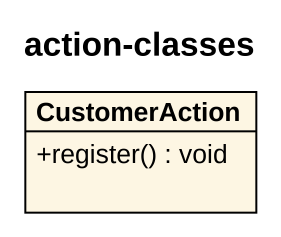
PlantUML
@startuml
title action-classes
hide circle
hide empty members
skinparam classAttributeIconSize 0
class CustomerAction {
  +register() : void
}
@enduml
